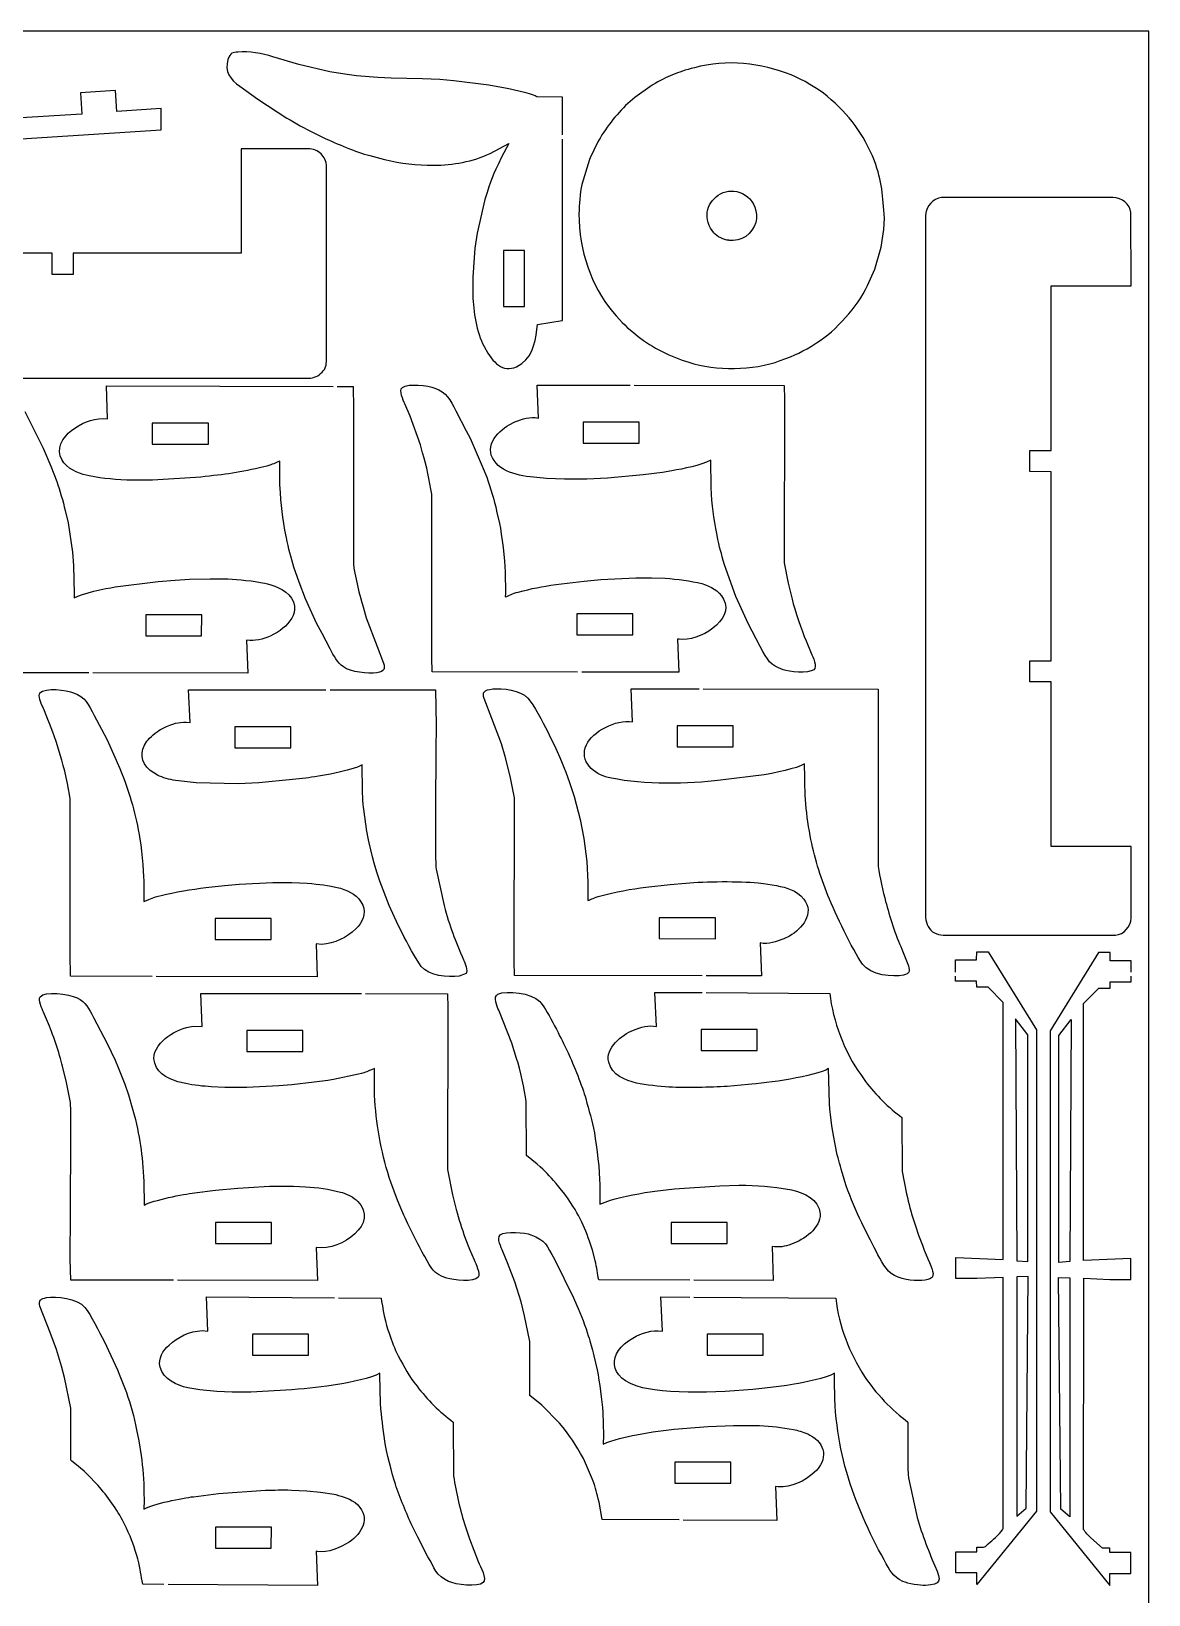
# Model space of a CAD drawing. Extents: x 16 to 596, y 60 to 440.
# Drawn here: x 460.7 to 596.2, y 250.6 to 440.3 of the extents above; entities that cross this region are included whole.
import ezdxf

# ---------------------------------------------------------------- set-up
doc = ezdxf.new("R2010")
doc.units = 0
doc.layers.get('0').update_dxf_attribs({"linetype": 'CONTINUOUS'})

msp = doc.modelspace()

# ---------------------------------------------------------------- linework, layer by layer
at = {"color": 1}
for p, q in [((596.208698, 440.268814), (16.208698, 440.268814)), ((596.208698, 60.268814), (596.208698, 440.268814))]:
    msp.add_line(p, q, dxfattribs=at)
at = {"color": 3}
for p, q in [((493.158598, 436.218814), (490.008698, 437.168814)), ((496.908698, 435.368814), (493.158598, 436.218814)), ((498.708598, 435.068814), (496.908698, 435.368814)), ((500.158698, 434.868814), (498.708598, 435.068814)), ((502.733698, 434.643814), (500.158698, 434.868814)), ((504.333698, 434.593814), (502.733698, 434.643814)), ((508.158698, 434.493814), (504.333698, 434.593814)), ((510.233698, 434.418814), (508.158698, 434.493814)), ((511.958698, 434.268814), (510.233698, 434.418814)), ((470.916398, 433.082614), (466.691398, 432.782614)), ((466.691398, 432.782614), (466.841398, 430.232614)), ((471.091398, 430.532614), (470.916398, 433.082614)), ((486.008598, 433.593814), (488.158698, 432.018814)), ((516.208698, 433.718814), (511.958698, 434.268814)), ((518.633698, 433.268814), (516.208698, 433.718814)), ((520.508598, 432.843814), (518.633698, 433.268814)), ((536.008598, 433.743814), (533.883698, 432.243814)), ((476.466398, 430.882614), (471.091398, 430.532614)), ((476.466398, 428.332614), (476.466398, 430.882614)), ((488.158698, 432.018814), (491.708698, 429.743814)), ((525.108698, 432.293814), (522.058698, 432.318814)), ((525.108698, 427.687014), (525.108698, 432.293814)), ((466.841398, 430.232614), (459.466398, 429.757614)), ((459.466398, 427.207614), (476.466398, 428.332614)), ((494.983698, 427.943814), (496.108698, 427.368814)), ((525.108698, 405.193814), (525.108698, 427.187014)), ((494.494798, 426.010314), (486.169798, 426.010314)), ((486.169798, 426.010314), (486.169798, 425.960414)), ((486.169798, 425.960414), (486.169798, 413.360414)), ((494.719798, 425.960414), (494.494798, 426.010314)), ((494.944698, 425.910414), (494.719798, 425.960414)), ((495.169798, 425.860414), (494.944698, 425.910414)), ((495.344698, 425.760414), (495.169798, 425.860414)), ((495.544798, 425.660414), (495.344698, 425.760414)), ((495.694798, 425.535414), (495.544798, 425.660414)), ((495.844798, 425.410314), (495.694798, 425.535414)), ((495.994798, 425.260414), (495.844798, 425.410314)), ((496.119698, 425.085414), (495.994798, 425.260414)), ((496.219798, 424.910414), (496.119698, 425.085414)), ((496.319798, 424.735414), (496.219798, 424.910414)), ((501.758698, 425.193814), (503.533698, 424.718814)), ((516.358698, 425.443814), (518.633698, 426.668714)), ((518.633698, 426.668714), (517.708698, 424.993814)), ((496.394798, 424.535414), (496.319798, 424.735414)), ((496.444798, 424.310414), (496.394798, 424.535414)), ((496.494798, 424.085414), (496.444798, 424.310414)), ((496.519698, 423.860414), (496.494798, 424.085414)), ((496.519698, 400.360414), (496.519698, 423.860414)), ((528.383698, 424.718814), (527.483698, 421.693814)), ((515.708698, 419.868814), (514.783698, 415.768814)), ((591.883698, 420.093814), (571.083698, 420.093814)), ((564.083698, 416.243814), (564.158598, 417.618814)), ((569.158698, 417.968814), (569.158698, 332.768814)), ((594.083698, 409.393814), (594.058698, 418.293814)), ((514.783698, 415.768814), (514.508698, 413.943814)), ((563.758598, 414.093814), (564.083698, 416.243814)), ((514.508698, 413.943814), (514.233698, 410.443814)), ((563.008598, 411.418814), (563.758598, 414.093814)), ((463.219798, 413.335414), (440.294798, 413.335414)), ((463.219798, 410.785414), (463.219798, 413.335414)), ((478.280598, 413.350714), (465.769798, 413.335414)), ((465.769798, 413.335414), (465.769798, 410.785414)), ((486.169798, 413.360414), (478.280598, 413.350714)), ((465.769798, 410.785414), (463.219798, 410.785414)), ((514.233698, 410.443814), (514.233698, 408.243814)), ((562.108698, 409.418814), (563.008598, 411.418814)), ((584.358698, 402.124914), (584.358698, 409.393814)), ((584.358698, 409.393814), (594.083698, 409.393814)), ((522.108598, 404.718814), (525.083698, 405.193814)), ((525.083698, 405.193814), (525.108698, 405.193814)), ((515.608698, 402.043814), (516.058698, 401.218814)), ((584.358698, 389.418814), (584.358698, 402.124914)), ((496.444798, 399.760414), (496.519698, 400.360414)), ((494.819798, 398.235314), (495.019798, 398.310414)), ((495.019798, 398.310414), (495.244798, 398.385414)), ((495.244798, 398.385414), (495.444798, 398.485414)), ((495.444798, 398.485414), (495.619798, 398.610414)), ((495.619798, 398.610414), (495.794798, 398.760414)), ((495.794798, 398.760414), (495.969798, 398.910414)), ((495.969798, 398.910414), (496.119698, 399.085414)), ((496.119698, 399.085414), (496.244798, 399.260414)), ((496.244798, 399.260414), (496.444798, 399.760414)), ((409.169798, 398.185414), (494.369798, 398.185414)), ((469.958698, 393.243814), (469.808698, 397.243814)), ((469.808698, 397.243814), (497.301798, 397.197814)), ((494.369798, 398.185414), (494.594798, 398.210414)), ((494.594798, 398.210414), (494.819798, 398.235314)), ((497.801798, 397.197014), (499.733698, 397.193814)), ((499.733698, 397.193814), (499.783698, 394.493814)), ((522.208698, 393.343814), (522.058698, 397.343814)), ((522.058698, 397.343814), (533.314198, 397.334414)), ((533.814198, 397.334014), (551.983698, 397.318814)), ((551.983698, 397.318814), (552.033698, 395.593814)), ((499.783698, 394.493814), (499.758698, 389.818814)), ((506.633598, 393.568814), (506.008698, 395.068814)), ((552.033698, 395.593814), (552.008698, 375.793814)), ((459.908698, 394.143814), (462.158698, 389.693814)), ((507.883698, 390.093814), (506.633598, 393.568814)), ((512.183598, 394.243814), (513.458698, 391.818814)), ((518.658698, 392.518814), (519.333598, 392.893814)), ((513.458698, 391.818814), (513.933698, 390.918814)), ((513.933698, 390.918814), (515.508698, 387.243814)), ((462.158698, 389.693814), (463.083698, 387.518814)), ((499.758698, 389.818814), (499.758698, 375.668714)), ((508.158698, 389.118814), (507.883698, 390.093814)), ((581.808598, 386.868814), (581.808598, 389.418814)), ((581.808598, 389.418814), (584.358698, 389.418814)), ((463.083698, 387.518814), (463.783698, 385.668814)), ((490.858698, 385.243814), (490.833698, 388.118814)), ((515.508698, 387.243814), (515.933698, 386.168814)), ((538.383598, 386.968814), (537.233698, 386.768814)), ((543.133598, 384.943814), (543.108698, 388.243814)), ((584.358698, 386.843814), (581.808598, 386.868814)), ((475.408698, 385.818814), (472.283698, 385.818814)), ((481.283698, 386.193714), (475.408698, 385.818814)), ((525.358698, 385.943814), (523.183698, 386.018814)), ((528.058598, 385.943814), (525.358698, 385.943814)), ((530.558698, 386.068814), (528.058598, 385.943814)), ((534.883698, 386.468814), (530.558698, 386.068814)), ((537.233698, 386.768814), (534.883698, 386.468814)), ((584.358698, 363.918814), (584.358698, 386.843814)), ((509.258698, 364.293814), (509.283698, 384.118814)), ((464.808698, 382.143814), (465.158698, 380.643814)), ((517.133698, 382.068814), (517.483698, 380.568814)), ((465.158698, 380.643814), (465.683698, 377.093814)), ((465.683698, 377.093814), (465.833698, 375.468714)), ((546.133698, 371.718814), (544.758698, 375.568814)), ((552.008698, 375.793814), (552.483698, 373.343814)), ((465.833698, 375.468714), (465.908698, 372.043814)), ((476.108698, 373.518814), (478.133698, 373.693714)), ((478.133698, 373.693714), (479.908698, 373.793814)), ((479.908698, 373.793814), (482.383698, 373.868814)), ((486.733698, 373.668814), (487.358698, 373.593814)), ((493.183698, 373.443814), (492.558698, 375.268714)), ((527.758698, 373.568814), (529.758698, 373.768814)), ((529.758698, 373.768814), (534.033598, 373.968814)), ((534.033598, 373.968814), (535.908698, 373.968814)), ((535.908698, 373.968814), (537.583598, 373.918814)), ((465.908698, 372.043814), (465.908698, 371.543814)), ((470.858698, 372.868814), (476.108698, 373.518814)), ((489.358698, 373.243814), (489.733698, 373.143814)), ((493.958698, 371.443814), (493.183698, 373.443814)), ((524.308698, 373.168814), (527.758698, 373.568814)), ((546.608698, 370.643814), (546.133698, 371.718814)), ((552.483698, 373.343814), (552.958698, 371.368814)), ((495.283698, 368.493814), (493.958698, 371.443814)), ((500.933698, 370.468814), (501.333698, 369.118714)), ((547.633698, 368.443814), (546.608698, 370.643814)), ((495.958698, 367.218814), (495.283698, 368.493814)), ((501.333698, 369.118714), (502.633598, 365.643814)), ((549.108598, 365.643814), (547.633698, 368.443814)), ((486.808598, 366.418814), (486.958698, 362.418814)), ((496.958698, 365.343714), (495.958698, 367.218814)), ((539.258698, 366.518814), (539.083698, 366.543714)), ((539.083698, 366.543714), (539.233698, 362.518814)), ((554.658598, 366.343714), (555.283698, 364.818814)), ((502.633598, 365.643814), (503.433598, 363.618814)), ((509.308698, 362.568714), (509.258698, 364.293814)), ((467.682498, 362.451014), (457.033698, 362.468814)), ((486.958698, 362.418814), (468.182498, 362.450214)), ((526.953298, 362.539314), (509.308698, 362.568714)), ((539.233698, 362.518814), (527.453298, 362.538514)), ((581.808598, 363.893814), (584.358698, 363.918814)), ((581.808598, 361.368814), (581.808598, 363.893814)), ((479.958698, 356.418714), (479.783698, 360.393714)), ((479.783698, 360.393714), (496.433998, 360.379814)), ((496.933998, 360.379414), (509.733698, 360.368814)), ((509.733698, 360.368814), (509.783598, 356.093814)), ((533.608598, 356.518814), (533.433698, 360.518814)), ((533.433698, 360.518814), (541.692598, 360.505014)), ((542.192598, 360.504214), (563.383598, 360.468814)), ((563.383598, 360.468814), (563.408598, 353.093814)), ((584.358698, 361.368814), (581.808598, 361.368814)), ((584.374898, 348.407314), (584.358698, 361.368814)), ((516.558598, 356.918814), (515.608698, 359.318814)), ((468.333698, 357.293814), (469.233698, 355.618714)), ((517.708698, 353.818814), (516.558598, 356.918814)), ((469.233698, 355.618714), (469.908698, 354.318814)), ((476.383698, 355.568814), (477.083698, 355.943814)), ((509.783598, 356.093814), (509.758698, 352.968814)), ((464.258698, 352.368814), (463.733698, 354.118814)), ((469.908698, 354.318814), (471.458698, 350.843814)), ((518.158598, 352.293814), (517.708698, 353.818814)), ((563.408598, 353.093814), (563.408598, 338.943814)), ((500.833698, 350.793814), (500.833698, 351.293814)), ((518.758698, 349.918714), (518.158598, 352.293814)), ((476.008698, 350.043814), (475.133698, 350.593814)), ((480.683698, 349.093714), (478.183698, 349.393814)), ((485.783698, 348.993814), (480.683698, 349.093714)), ((488.308698, 349.118714), (485.783698, 348.993814)), ((492.383698, 349.493714), (488.308698, 349.118714)), ((494.008698, 349.693714), (492.383698, 349.493714)), ((500.858698, 348.618814), (500.833698, 350.793814)), ((519.283698, 347.268814), (518.758698, 349.918714)), ((525.508698, 350.418814), (525.983698, 349.143814)), ((525.983698, 349.143814), (526.533698, 347.468814)), ((531.058698, 349.693714), (530.658698, 349.768814)), ((549.558698, 350.068714), (544.283698, 349.418814)), ((465.433698, 333.018714), (465.433698, 347.168814)), ((519.258698, 327.443714), (519.283698, 347.268814)), ((526.533698, 347.468814), (527.283598, 344.668814)), ((584.383698, 341.368714), (584.374898, 348.407314)), ((527.283598, 344.668814), (527.708698, 342.343714)), ((502.083698, 340.118814), (501.658698, 341.818814)), ((527.708698, 342.343714), (528.058598, 339.568714)), ((594.083698, 341.368714), (584.383698, 341.368714)), ((594.083698, 332.743814), (594.083698, 341.368714)), ((502.283598, 339.368714), (502.083698, 340.118814)), ((528.058598, 339.568714), (528.183698, 337.043814)), ((502.608698, 338.268814), (502.283598, 339.368714)), ((502.983698, 337.168714), (502.608698, 338.268814)), ((509.783598, 338.618714), (510.758698, 334.218714)), ((474.333698, 337.168714), (474.358698, 334.993714)), ((481.883698, 336.393714), (484.133698, 336.643814)), ((484.133698, 336.643814), (485.908698, 336.818714)), ((485.908698, 336.818714), (489.983598, 337.018714)), ((489.983598, 337.018714), (492.283698, 337.018714)), ((492.283698, 337.018714), (494.158698, 336.943814)), ((504.108698, 334.243714), (502.983698, 337.168714)), ((528.183698, 337.043814), (528.183698, 334.818714)), ((535.233698, 336.443814), (538.183698, 336.768714)), ((538.183698, 336.768714), (540.083698, 336.943814)), ((548.833698, 336.968714), (549.508598, 336.893814)), ((549.508598, 336.893814), (551.058598, 336.668814)), ((474.358698, 334.993714), (474.358698, 334.718814)), ((505.208698, 331.843714), (504.108698, 334.243714)), ((465.408698, 328.318814), (465.433698, 333.018714)), ((505.758698, 330.743814), (505.208698, 331.843714)), ((552.633698, 330.518814), (551.958698, 330.168814)), ((570.233698, 330.893814), (570.733698, 330.693814)), ((570.733698, 330.693814), (571.283698, 330.618714)), ((571.283698, 330.618714), (592.183698, 330.618714)), ((465.458698, 325.643814), (465.408698, 328.318814)), ((495.933598, 329.518814), (495.233698, 329.593814)), ((495.233698, 329.593814), (495.383698, 325.568814)), ((549.083598, 329.693814), (549.233698, 325.693714)), ((566.283698, 328.918814), (567.083698, 326.893714)), ((575.333598, 327.618814), (575.358598, 328.618814)), ((575.358598, 328.618814), (576.758698, 328.618814)), ((576.758698, 328.618814), (582.608698, 319.143714)), ((590.108698, 328.518814), (584.258698, 319.043814)), ((591.533698, 328.518814), (590.108698, 328.518814)), ((591.533698, 327.518814), (591.533698, 328.518814)), ((519.308598, 325.743814), (519.258698, 327.443714)), ((572.783698, 326.137914), (572.783698, 327.618814)), ((572.783698, 327.618814), (575.333598, 327.618814)), ((594.083698, 327.518814), (591.533698, 327.518814)), ((594.083698, 326.137914), (594.083698, 327.518814)), ((475.362198, 325.619014), (465.458698, 325.643814)), ((495.383698, 325.568814), (475.862198, 325.617714)), ((513.433698, 325.968814), (512.608598, 325.643814)), ((542.048198, 325.705714), (519.308598, 325.743814)), ((549.233698, 325.693714), (542.548198, 325.704914)), ((572.783698, 325.068714), (572.783698, 325.637914)), ((575.333598, 325.068714), (572.783698, 325.068714)), ((575.358598, 324.318714), (575.333598, 325.068714)), ((576.733698, 324.318714), (575.358598, 324.318714)), ((578.558598, 322.443814), (576.733698, 324.318714)), ((591.533698, 324.218814), (591.533698, 324.968814)), ((591.533698, 324.968814), (594.083698, 324.968814)), ((594.083698, 324.968814), (594.083698, 325.637914)), ((481.408698, 319.568714), (481.258698, 323.568814)), ((481.258698, 323.568814), (500.739798, 323.536114)), ((501.239798, 323.535314), (511.183698, 323.518714)), ((511.183698, 323.518714), (511.233698, 321.818814)), ((536.508698, 319.543714), (536.333698, 323.693714)), ((536.333698, 323.693714), (542.048198, 323.660014)), ((542.548198, 323.657114), (557.533698, 323.568814)), ((578.558598, 291.293814), (578.558598, 322.443814)), ((588.308698, 322.343714), (590.158698, 324.218814)), ((590.158698, 324.218814), (591.533698, 324.218814)), ((462.658698, 320.143714), (462.183698, 321.293714)), ((468.258698, 320.643814), (469.908698, 317.493814)), ((511.233698, 321.818814), (511.183698, 302.193814)), ((518.983698, 317.518714), (517.383698, 321.543714)), ((588.308698, 291.168714), (588.308698, 322.343714)), ((480.333698, 319.593814), (481.408698, 319.568714)), ((582.608698, 319.143714), (582.608698, 260.768714)), ((584.258698, 319.043814), (584.258698, 260.668814)), ((469.908698, 317.493814), (470.858698, 315.468814)), ((519.558698, 315.668814), (518.983698, 317.518714)), ((525.358698, 317.243814), (525.808698, 316.343714)), ((470.858698, 315.468814), (471.258698, 314.568714)), ((464.983698, 312.768714), (464.508698, 314.743714)), ((471.258698, 314.568714), (472.033698, 312.543814)), ((496.658698, 313.018714), (495.008698, 312.793714)), ((497.358698, 313.143814), (496.658698, 313.018714)), ((500.383698, 313.768714), (497.358698, 313.143814)), ((502.308698, 312.418714), (502.308698, 314.443814)), ((557.483698, 310.193714), (557.383698, 314.443814)), ((561.283698, 313.718814), (561.883698, 312.868814)), ((465.458698, 310.318814), (464.983698, 312.768714)), ((472.033698, 312.543814), (472.483598, 311.268814)), ((472.483598, 311.268814), (473.033698, 309.418714)), ((479.458698, 312.618714), (478.483698, 312.843814)), ((484.158698, 312.143814), (482.508698, 312.218714)), ((486.858698, 312.143814), (484.158698, 312.143814)), ((490.733598, 312.343814), (486.858698, 312.143814)), ((492.283698, 312.493814), (490.733598, 312.343814)), ((495.008698, 312.793714), (492.283698, 312.493814)), ((547.633698, 312.518814), (545.108598, 312.293814)), ((520.758698, 303.918814), (520.733698, 310.443714)), ((503.008698, 305.543814), (502.683598, 307.493814)), ((566.283698, 308.518814), (566.308698, 301.968814)), ((522.033698, 302.868714), (520.758698, 303.918814)), ((511.183698, 302.193814), (511.783598, 299.143814)), ((566.308698, 301.968814), (566.833698, 299.243814)), ((474.358698, 300.743814), (474.383698, 297.868814)), ((480.483698, 299.368814), (483.058698, 299.693714)), ((483.058698, 299.693714), (485.758698, 299.943814)), ((485.758698, 299.943814), (487.033698, 300.043814)), ((487.033698, 300.043814), (489.608698, 300.168814)), ((489.608698, 300.168814), (492.508698, 300.168814)), ((492.508698, 300.168814), (493.958698, 300.118714)), ((505.108698, 298.493714), (504.308698, 300.668714)), ((525.008698, 299.718714), (524.358698, 300.518714)), ((529.633598, 300.368814), (529.658598, 299.068714)), ((536.333698, 299.568814), (538.708698, 299.843814)), ((538.708698, 299.843814), (544.208698, 300.243814)), ((544.208698, 300.243814), (546.508698, 300.293714)), ((552.708698, 299.768814), (552.908698, 299.743814)), ((505.658698, 297.218814), (505.108698, 298.493714)), ((511.783598, 299.143814), (512.208598, 297.368814)), ((529.658598, 299.068714), (529.633598, 297.993814)), ((529.633598, 297.993814), (530.958698, 298.493714)), ((495.258698, 292.743714), (495.408698, 288.743714)), ((513.333698, 293.893814), (513.858698, 292.543714)), ((513.858698, 292.543714), (514.408698, 291.243814)), ((518.450398, 290.900214), (517.900298, 292.250214)), ((528.783698, 292.318714), (528.408698, 293.518714)), ((529.083698, 291.143714), (528.783698, 292.318714)), ((550.533698, 292.868814), (550.683598, 288.743714)), ((465.483698, 288.793714), (465.433698, 291.318814)), ((519.325398, 288.600314), (518.450398, 290.900214)), ((524.150398, 291.325314), (526.475398, 286.650314)), ((572.808698, 288.968714), (572.808698, 291.518814)), ((572.808698, 291.518814), (578.558598, 291.293814)), ((594.058698, 291.418814), (588.308698, 291.168714)), ((594.058698, 288.868814), (594.058698, 291.418814)), ((477.934698, 288.772914), (465.483698, 288.793714)), ((495.408698, 288.743714), (478.434698, 288.772114)), ((520.100398, 286.175314), (519.325398, 288.600314)), ((540.560798, 288.791614), (529.508698, 288.843814)), ((550.683598, 288.743714), (541.060798, 288.789214)), ((575.358598, 288.968714), (572.808698, 288.968714)), ((578.558598, 289.118814), (575.358598, 288.968714)), ((578.558598, 258.668814), (578.558598, 289.118814)), ((588.308698, 258.543814), (588.333698, 289.018814)), ((588.333698, 289.018814), (591.508698, 288.868814)), ((591.508698, 288.868814), (594.058698, 288.868814)), ((482.108698, 282.593714), (481.933698, 286.743814)), ((481.933698, 286.743814), (497.468698, 286.652114)), ((497.968698, 286.649214), (503.133698, 286.618714)), ((526.475398, 286.650314), (526.875398, 285.725214)), ((537.233698, 282.593714), (537.058698, 286.743814)), ((537.058698, 286.743814), (540.560798, 286.723114)), ((541.060798, 286.720214), (558.258698, 286.618714)), ((463.008698, 282.443714), (461.733698, 285.618714)), ((520.525398, 284.450314), (520.100398, 286.175314)), ((481.408698, 282.668814), (482.108698, 282.593714)), ((521.150398, 281.350214), (520.525398, 284.450314)), ((463.758698, 280.368814), (463.008698, 282.443714)), ((469.533698, 281.393814), (471.158698, 277.918814)), ((521.175398, 274.800214), (521.150398, 281.350214)), ((464.383698, 278.343814), (463.758698, 280.368814)), ((528.925398, 279.625314), (529.325398, 277.900314)), ((464.733698, 276.993814), (464.383698, 278.343814)), ((465.483698, 273.268714), (464.733698, 276.993814)), ((471.158698, 277.918814), (471.458698, 277.168814)), ((471.458698, 277.168814), (472.233698, 275.168814)), ((502.983698, 277.268714), (502.983698, 277.493714)), ((503.058598, 273.818814), (502.983698, 277.268714)), ((481.158698, 275.493714), (479.708698, 275.718814)), ((483.208598, 275.268714), (481.158698, 275.493714)), ((485.083698, 275.193814), (483.208598, 275.268714)), ((487.333698, 275.193814), (485.083698, 275.193814)), ((492.283698, 275.468714), (487.333698, 275.193814)), ((536.283698, 275.493714), (534.833598, 275.718814)), ((465.483698, 266.943714), (465.483698, 273.268714)), ((522.625298, 273.625214), (521.175398, 274.800214)), ((524.775398, 271.425214), (522.625298, 273.625214)), ((511.883698, 271.568814), (511.908698, 265.018814)), ((530.000398, 272.725314), (530.075398, 269.975314)), ((473.483698, 270.643814), (473.758698, 269.293714)), ((473.758698, 269.293714), (474.033698, 267.518714)), ((530.075398, 269.975314), (530.050398, 268.875214)), ((534.075398, 270.025214), (536.075398, 270.375314)), ((536.075398, 270.375314), (538.650398, 270.700314)), ((538.650398, 270.700314), (541.225398, 270.925314)), ((541.225398, 270.925314), (542.775398, 271.050214)), ((542.775398, 271.050214), (545.875398, 271.175314)), ((545.875398, 271.175314), (547.975398, 271.175314)), ((547.975398, 271.175314), (549.000398, 271.150314)), ((553.125398, 270.675214), (553.325398, 270.650214)), ((465.633698, 266.818814), (465.483698, 266.943714)), ((528.750398, 264.625314), (527.650398, 267.150314)), ((551.275398, 263.725214), (550.950398, 263.775314)), ((550.950398, 263.775314), (551.100398, 259.625314)), ((567.058698, 264.793714), (568.033698, 260.368714)), ((474.358698, 262.968714), (474.383698, 262.118814)), ((474.383698, 262.118814), (474.358698, 261.018714)), ((480.358698, 262.518814), (483.408698, 262.893814)), ((483.408698, 262.893814), (489.108698, 263.293814)), ((492.258698, 263.318814), (494.133698, 263.243814)), ((494.133698, 263.243814), (495.783698, 263.068814)), ((495.783698, 263.068814), (497.433698, 262.818714)), ((497.433698, 262.818714), (497.633698, 262.793714)), ((529.925398, 259.750214), (529.550398, 261.850314)), ((582.608698, 260.768714), (575.358598, 251.868714)), ((584.258698, 260.668814), (591.508698, 251.768814)), ((507.583698, 257.593714), (506.933698, 258.893814)), ((513.358598, 258.868814), (513.858698, 257.393714)), ((539.268498, 259.695114), (529.925398, 259.750214)), ((551.100398, 259.625314), (539.768498, 259.692214)), ((508.808698, 255.243714), (507.583698, 257.593714)), ((513.858698, 257.393714), (514.908698, 254.668714)), ((575.358598, 255.843714), (575.358598, 256.393814)), ((590.608698, 256.293814), (589.208698, 257.518814)), ((591.508698, 256.293814), (590.608698, 256.293814)), ((591.508698, 255.743814), (591.508698, 256.293814)), ((495.408698, 255.868714), (495.233698, 255.918814)), ((495.233698, 255.918814), (495.408698, 251.768814)), ((572.808698, 253.293714), (572.808698, 255.843714)), ((572.808698, 255.843714), (575.358598, 255.843714)), ((594.058698, 255.743814), (591.508698, 255.743814)), ((594.058698, 253.193814), (594.058698, 255.743814)), ((575.358598, 253.293714), (572.808698, 253.293714)), ((575.358598, 251.868714), (575.358598, 253.293714)), ((591.508698, 251.768814), (591.508698, 253.193814)), ((591.508698, 253.193814), (594.058698, 253.193814)), ((476.793998, 251.878614), (474.233698, 251.893714)), ((495.408698, 251.768814), (477.293998, 251.875714))]:
    msp.add_line(p, q, dxfattribs=at)
at = {"color": 7}
for p, q in [((543.458698, 415.818814), (543.058698, 416.393814)), ((520.533598, 413.668814), (517.983698, 413.668814)), ((517.983698, 413.668814), (517.983698, 406.868814)), ((520.533598, 406.868814), (520.533598, 413.668814)), ((545.308698, 414.893814), (545.283698, 414.918814)), ((545.533598, 414.893814), (545.308698, 414.893814)), ((545.833698, 414.893814), (545.533598, 414.893814)), ((517.983698, 406.868814), (520.533598, 406.868814)), ((482.183698, 392.743714), (475.383698, 392.743714)), ((475.383698, 392.743714), (475.383698, 390.193814)), ((482.183698, 390.193814), (482.183698, 392.743714)), ((534.433598, 392.843814), (527.633598, 392.843814)), ((527.633598, 392.843814), (527.633598, 390.293814)), ((534.433598, 390.293814), (534.433598, 392.843814)), ((475.383698, 390.193814), (482.183698, 390.193814)), ((527.633598, 390.293814), (534.433598, 390.293814)), ((481.383698, 369.468814), (474.583698, 369.468814)), ((474.583698, 369.468814), (474.583698, 366.918814)), ((481.358698, 366.918814), (481.383698, 369.468814)), ((533.658698, 369.593814), (526.858598, 369.593814)), ((526.858598, 369.593814), (526.858598, 367.043814)), ((533.658698, 367.043814), (533.658698, 369.593814)), ((474.583698, 366.918814), (481.358698, 366.918814)), ((526.858598, 367.043814), (533.658698, 367.043814)), ((492.183698, 355.893814), (485.383698, 355.893814)), ((485.383698, 355.893814), (485.383698, 353.343814)), ((492.183698, 353.343814), (492.183698, 355.893814)), ((545.833698, 356.018714), (539.033698, 356.018714)), ((539.033698, 356.018714), (539.033698, 353.468814)), ((545.833698, 353.468814), (545.833698, 356.018714)), ((485.383698, 353.343814), (492.183698, 353.343814)), ((539.033698, 353.468814), (545.833698, 353.468814)), ((489.808698, 332.643714), (483.008698, 332.643714)), ((483.008698, 332.643714), (483.008698, 330.093814)), ((489.808698, 330.093814), (489.808698, 332.643714)), ((536.858698, 332.743814), (536.858698, 330.218714)), ((543.658698, 332.743814), (536.858698, 332.743814)), ((543.658698, 330.193814), (543.658698, 332.743814)), ((483.008698, 330.093814), (489.808698, 330.093814)), ((536.858698, 330.218714), (543.658698, 330.193814)), ((580.058598, 320.493714), (580.233598, 291.143714)), ((581.558698, 318.543714), (580.058598, 320.493714)), ((493.633698, 319.068814), (486.833698, 319.068814)), ((486.833698, 319.068814), (486.833698, 316.518814)), ((493.633698, 316.518814), (493.633698, 319.068814)), ((548.733698, 319.193814), (541.933598, 319.193814)), ((541.933598, 319.193814), (541.933598, 316.643814)), ((548.733698, 316.643814), (548.733698, 319.193814)), ((585.308698, 318.443814), (586.808698, 320.393814)), ((586.808698, 320.393814), (586.633698, 291.043814)), ((581.558698, 291.043814), (581.558698, 318.543714)), ((585.308698, 290.943714), (585.308698, 318.443814)), ((486.833698, 316.518814), (493.633698, 316.518814)), ((541.933598, 316.643814), (548.733698, 316.643814)), ((489.833698, 295.793814), (483.033698, 295.793814)), ((483.033698, 295.793814), (483.033698, 293.243814)), ((489.833698, 293.243814), (489.833698, 295.793814)), ((538.308698, 295.793814), (538.308698, 293.243814)), ((545.108598, 295.793814), (538.308698, 295.793814)), ((545.108598, 293.243814), (545.108598, 295.793814)), ((483.033698, 293.243814), (489.833698, 293.243814)), ((538.308698, 293.243814), (545.108598, 293.243814)), ((580.233598, 291.143714), (581.558698, 291.043814)), ((586.633698, 291.043814), (585.308698, 290.943714)), ((581.608698, 289.218814), (580.233598, 289.168714)), ((580.233598, 289.168714), (580.233598, 260.168714)), ((581.333698, 261.118814), (581.608698, 289.218814)), ((585.258698, 289.118814), (586.633698, 289.068814)), ((585.533698, 261.018714), (585.258698, 289.118814)), ((586.633698, 289.068814), (586.633698, 260.068814)), ((494.333598, 282.218714), (487.533698, 282.218714)), ((487.533698, 282.218714), (487.533698, 279.668714)), ((494.333598, 279.668714), (494.333598, 282.218714)), ((549.458698, 282.218714), (542.658698, 282.218714)), ((542.658698, 282.218714), (542.658698, 279.668714)), ((549.458698, 279.668714), (549.458698, 282.218714)), ((487.533698, 279.668714), (494.333598, 279.668714)), ((542.658698, 279.668714), (549.458698, 279.668714)), ((538.725398, 266.700214), (538.725398, 264.150314)), ((545.525398, 266.700214), (538.725398, 266.700214)), ((545.525398, 264.150314), (545.525398, 266.700214)), ((538.725398, 264.150314), (545.525398, 264.150314)), ((580.233598, 260.168714), (581.333698, 261.118814)), ((586.633698, 260.068814), (585.533698, 261.018714)), ((483.033698, 258.843714), (483.033698, 256.293814)), ((489.833698, 258.843714), (483.033698, 258.843714)), ((489.808698, 256.293814), (489.833698, 258.843714)), ((483.033698, 256.293814), (489.808698, 256.293814))]:
    msp.add_line(p, q, dxfattribs=at)
at = {"color": 3}
for points in [[(484.558698, 436.843814), (484.088098, 435.432114), (484.871398, 434.351914), (486.008598, 433.593814)], [(485.758698, 437.743814), (485.155698, 437.668414), (484.855498, 437.734214), (484.558698, 436.843814)], [(490.008698, 437.168814), (488.733398, 437.565914), (487.092398, 437.910514), (485.758698, 437.743814)], [(552.858698, 434.968814), (549.163798, 436.452114), (545.068998, 436.905214), (541.108698, 435.843814)], [(541.108698, 435.843814), (538.978198, 435.272814), (537.929598, 434.841514), (536.008598, 433.743814)], [(557.208698, 432.393814), (556.132298, 433.303214), (554.183398, 434.437014), (552.858698, 434.968814)], [(522.058698, 432.318814), (522.039798, 432.323314), (521.373998, 432.659014), (520.508598, 432.843814)], [(562.958598, 424.543814), (561.630098, 427.852614), (559.925398, 430.098514), (557.208698, 432.393814)], [(533.883698, 432.243814), (532.368598, 431.024914), (530.994398, 429.388414), (529.908698, 427.693814)], [(491.708698, 429.743814), (492.785498, 429.128714), (493.843098, 428.479314), (494.983698, 427.943814)], [(496.108698, 427.368814), (497.752498, 426.652414), (500.041098, 425.623214), (501.758698, 425.193814)], [(529.908698, 427.693814), (529.259798, 426.681014), (528.884698, 425.786414), (528.383698, 424.718814)], [(509.508698, 424.018814), (511.783598, 424.018814), (514.286898, 424.482614), (516.358698, 425.443814)], [(517.708698, 424.993814), (516.616598, 422.639214), (516.489898, 422.379414), (515.708698, 419.868814)], [(503.533698, 424.718814), (505.607498, 424.200414), (507.381998, 424.018814), (509.508698, 424.018814)], [(564.158598, 417.618814), (563.993398, 420.223714), (563.837498, 422.100014), (562.958598, 424.543814)], [(527.483698, 421.693814), (527.226598, 420.628914), (527.157098, 419.209714), (527.108698, 418.143714)], [(571.083698, 420.093814), (570.075898, 419.983214), (569.222798, 419.127014), (569.158698, 417.968814)], [(594.058698, 418.293814), (593.948698, 419.282814), (592.946598, 420.093814), (591.883698, 420.093814)], [(527.108698, 418.143714), (527.133698, 413.622914), (528.596098, 409.398814), (531.183698, 406.293814)], [(514.233698, 408.243814), (514.342398, 406.280214), (514.663798, 403.788514), (515.608698, 402.043814)], [(555.933698, 402.468714), (558.309998, 403.990814), (560.874998, 406.814014), (562.108698, 409.418814)], [(531.183698, 406.293814), (532.560598, 404.641514), (532.714898, 404.572014), (534.308698, 403.243814)], [(520.183698, 399.968814), (521.654098, 401.019114), (521.901098, 403.058814), (522.108598, 404.718814)], [(534.308698, 403.243814), (535.920598, 401.900614), (538.370698, 400.763314), (540.433698, 400.118814)], [(551.533698, 400.318814), (553.415798, 401.024614), (554.203398, 401.360414), (555.933698, 402.468714)], [(516.058698, 401.218814), (517.135898, 399.601714), (518.360798, 398.666714), (520.183698, 399.968814)], [(540.433698, 400.118814), (543.716798, 399.093214), (548.233598, 399.081214), (551.533698, 400.318814)], [(506.008698, 395.068814), (505.822898, 395.482114), (505.229098, 396.723014), (505.708698, 397.068814)], [(505.708698, 397.068814), (506.450098, 397.603314), (508.778798, 397.301014), (509.658698, 396.993814)], [(509.658698, 396.993814), (511.060598, 396.504314), (511.477898, 395.562314), (512.183598, 394.243814)], [(465.983698, 392.143714), (467.167098, 392.935114), (468.521098, 393.449214), (469.958698, 393.243814)], [(519.333598, 392.893814), (520.331998, 393.226414), (521.102098, 393.589714), (522.208698, 393.343814)], [(464.208698, 388.768714), (463.766698, 390.109514), (464.920798, 391.433014), (465.983698, 392.143714)], [(516.683698, 390.593814), (517.064698, 391.359014), (517.912198, 392.125014), (518.658698, 392.518814)], [(467.008698, 386.518814), (465.824698, 386.912914), (464.644798, 387.445914), (464.208698, 388.768714)], [(509.283698, 384.118814), (508.985498, 385.778014), (508.661098, 387.504314), (508.158698, 389.118814)], [(517.058698, 387.893814), (516.342998, 388.728814), (516.177498, 389.577214), (516.683698, 390.593814)], [(488.908698, 387.443814), (486.083898, 386.737614), (484.151398, 386.512314), (481.283698, 386.193714)], [(490.833698, 388.118814), (489.919498, 387.753114), (489.971198, 387.709414), (488.908698, 387.443814)], [(523.183698, 386.018814), (521.259998, 386.211614), (518.412998, 386.313814), (517.058698, 387.893814)], [(543.108698, 388.243814), (541.746998, 387.562014), (539.881698, 387.209314), (538.383598, 386.968814)], [(463.783698, 385.668814), (464.165798, 384.510114), (464.563898, 383.343314), (464.808698, 382.143814)], [(472.283698, 385.818814), (470.311698, 385.941514), (468.957998, 386.031514), (467.008698, 386.518814)], [(491.633698, 378.843714), (491.140698, 381.483014), (491.024798, 382.575314), (490.858698, 385.243814)], [(515.933698, 386.168814), (516.386998, 384.823214), (516.848798, 383.464714), (517.133698, 382.068814)], [(543.858698, 379.143814), (543.430798, 381.434614), (543.278998, 382.608314), (543.133598, 384.943814)], [(517.483698, 380.568814), (517.754698, 379.240914), (518.158598, 376.052514), (518.158598, 374.743814)], [(492.558698, 375.268714), (492.227898, 376.503614), (491.880298, 377.523514), (491.633698, 378.843714)], [(544.758698, 375.568814), (544.383998, 376.966714), (544.144498, 377.613614), (543.858698, 379.143814)], [(499.758698, 375.668714), (499.902998, 374.514514), (500.561898, 371.572614), (500.933698, 370.468814)], [(482.383698, 373.868814), (484.024398, 373.868814), (485.084698, 373.863114), (486.733698, 373.668814)], [(487.358698, 373.593814), (488.072998, 373.460414), (488.446598, 373.471614), (489.358698, 373.243814)], [(518.158598, 374.743814), (518.158598, 373.824414), (518.269898, 372.617114), (518.183698, 371.668814)], [(537.583598, 373.918814), (539.033598, 373.828214), (540.625298, 373.620914), (542.033698, 373.268814)], [(465.908698, 371.543814), (466.866098, 372.118314), (469.696598, 372.676014), (470.858698, 372.868814)], [(489.733698, 373.143814), (491.022798, 372.713314), (492.417898, 372.045114), (492.608698, 370.518714)], [(518.183698, 371.668814), (518.634298, 371.819014), (519.069198, 372.066114), (519.733598, 372.243814)], [(519.733598, 372.243814), (521.374198, 372.682714), (522.637998, 372.909414), (524.308698, 373.168814)], [(542.033698, 373.268814), (543.162698, 372.845414), (544.024998, 372.577814), (544.658698, 371.393814)], [(492.608698, 370.518714), (492.861198, 368.498914), (490.063298, 366.772714), (488.308698, 366.468814)], [(544.658698, 371.393814), (546.029298, 368.832814), (541.619898, 366.154114), (539.258698, 366.518814)], [(552.958698, 371.368814), (553.311198, 370.052514), (554.101098, 367.531514), (554.658598, 366.343714)], [(488.308698, 366.468814), (487.717398, 366.366414), (487.439298, 366.313814), (486.808598, 366.418814)], [(498.558698, 363.168714), (497.817298, 363.683514), (497.400298, 364.518514), (496.958698, 365.343714)], [(551.883598, 362.818814), (550.249998, 363.417714), (550.040698, 363.902214), (549.108598, 365.643814)], [(555.283698, 364.818814), (555.476598, 364.409914), (556.063498, 363.164514), (555.583698, 362.818814)], [(502.608698, 362.468814), (501.553698, 362.293514), (499.452798, 362.547914), (498.558698, 363.168714)], [(503.433598, 363.618814), (503.595898, 362.931114), (503.572998, 362.629014), (502.608698, 362.468814)], [(555.583698, 362.818814), (554.930598, 362.348214), (552.566598, 362.568414), (551.883598, 362.818814)], [(461.758698, 360.018814), (462.384298, 360.734614), (465.012498, 360.336414), (465.833698, 360.043814)], [(515.608698, 359.318814), (515.379298, 360.119914), (515.598398, 360.376014), (516.658698, 360.493814)], [(516.658698, 360.493814), (517.824398, 360.623314), (520.031498, 360.354114), (520.908598, 359.393714)], [(462.058698, 358.393814), (461.929498, 358.710314), (461.495098, 359.717214), (461.758698, 360.018814)], [(465.833698, 360.043814), (467.251598, 359.538714), (467.615798, 358.635114), (468.333698, 357.293814)], [(520.908598, 359.393714), (521.660698, 358.570214), (522.706498, 356.447114), (523.283598, 355.368814)], [(463.733698, 354.118814), (463.186798, 355.742214), (462.687698, 356.853514), (462.058698, 358.393814)], [(477.083698, 355.943814), (478.297498, 356.398614), (478.689898, 356.546114), (479.958698, 356.418714)], [(528.033598, 353.718814), (528.797098, 355.345014), (531.542598, 356.814114), (533.608598, 356.518814)], [(474.733698, 354.143814), (475.072698, 354.635114), (475.855698, 355.295414), (476.383698, 355.568814)], [(523.283598, 355.368814), (523.816598, 354.372914), (525.166998, 351.455014), (525.508698, 350.418814)], [(475.133698, 350.593814), (473.918198, 351.666814), (473.836598, 352.843514), (474.733698, 354.143814)], [(509.758698, 352.968814), (509.757098, 351.208214), (509.657898, 339.317914), (509.783598, 338.618714)], [(530.658698, 349.768814), (529.028598, 350.130914), (527.072198, 351.671014), (528.033598, 353.718814)], [(465.433698, 347.168814), (465.279998, 348.398414), (464.638198, 351.150214), (464.258698, 352.368814)], [(471.458698, 350.843814), (472.576798, 348.058314), (473.232398, 345.795214), (473.783698, 342.843814)], [(500.833698, 351.293814), (499.610598, 350.559914), (495.489198, 349.850014), (494.008698, 349.693714)], [(554.483698, 351.393814), (553.592798, 350.859214), (550.676498, 350.251614), (549.558698, 350.068714)], [(555.158698, 342.693814), (554.570398, 345.697314), (554.483698, 348.468414), (554.483698, 351.393814)], [(478.183698, 349.393814), (477.469098, 349.522214), (476.659198, 349.718814), (476.008698, 350.043814)], [(544.283698, 349.418814), (540.408198, 348.989414), (534.975098, 348.803114), (531.058698, 349.693714)], [(501.658698, 341.818814), (501.275498, 343.870414), (500.858698, 346.545414), (500.858698, 348.618814)], [(473.783698, 342.843814), (474.036998, 341.487714), (474.333698, 338.534614), (474.333698, 337.168714)], [(557.308698, 335.443714), (556.365198, 337.793514), (555.645998, 340.205914), (555.158698, 342.693814)], [(563.408598, 338.943814), (563.549598, 337.817914), (564.006598, 335.847114), (564.308698, 334.718814)], [(476.458598, 335.443714), (478.112398, 335.857614), (480.192498, 336.215614), (481.883698, 336.393714)], [(494.158698, 336.943814), (495.842498, 336.745414), (496.435398, 336.755914), (498.183698, 336.318814)], [(498.183698, 336.318814), (499.393498, 335.915514), (500.331498, 335.497814), (500.908698, 334.268814)], [(529.758698, 335.393714), (531.448198, 335.845714), (533.504198, 336.260914), (535.233698, 336.443814)], [(540.083698, 336.943814), (542.438998, 337.138714), (546.535298, 337.210814), (548.833698, 336.968714)], [(551.058598, 336.668814), (552.333198, 336.349814), (553.469198, 336.161314), (554.383698, 334.993714)], [(474.358698, 334.718814), (475.375298, 335.125814), (475.308298, 335.155814), (476.458598, 335.443714)], [(500.908698, 334.268814), (501.379398, 333.266614), (500.805498, 332.140614), (500.058698, 331.393814)], [(510.758698, 334.218714), (511.431198, 331.707314), (512.120198, 329.991914), (513.133698, 327.618814)], [(528.183698, 334.818714), (528.730198, 335.001214), (528.876098, 335.157614), (529.758698, 335.393714)], [(554.383698, 334.993714), (555.730798, 333.273814), (554.166998, 331.393214), (552.633698, 330.518814)], [(561.508698, 327.093714), (560.188698, 328.993214), (558.271398, 333.155114), (557.308698, 335.443714)], [(564.308698, 334.718814), (564.790998, 332.917914), (565.496298, 330.594514), (566.283698, 328.918814)], [(569.158698, 332.768814), (569.200398, 332.015714), (569.596898, 331.241914), (570.233698, 330.893814)], [(592.183698, 330.618714), (593.195698, 330.729814), (594.021398, 331.618714), (594.083698, 332.743814)], [(500.058698, 331.393814), (498.975998, 330.311114), (497.462498, 329.613914), (495.933598, 329.518814)], [(507.983698, 326.843714), (507.524698, 327.394714), (506.102498, 330.002114), (505.758698, 330.743814)], [(551.958698, 330.168814), (551.041198, 329.863014), (550.143398, 329.457914), (549.083598, 329.693814)], [(512.608598, 325.643814), (511.205798, 325.478614), (508.951598, 325.681814), (507.983698, 326.843714)], [(513.133698, 327.618814), (513.266498, 327.307814), (513.684398, 326.281414), (513.433698, 325.968814)], [(566.483698, 325.793814), (565.244798, 325.479414), (562.416898, 325.786814), (561.508698, 327.093714)], [(567.083698, 326.893714), (567.244898, 326.210914), (567.211998, 325.978614), (566.483698, 325.793814)], [(462.183698, 321.293714), (462.014898, 321.651414), (461.510498, 322.818914), (461.783698, 323.168814)], [(461.783698, 323.168814), (462.333998, 323.873714), (465.205898, 323.557714), (466.283698, 323.018814)], [(466.283698, 323.018814), (467.309098, 322.506114), (467.685298, 321.715114), (468.258698, 320.643814)], [(517.383698, 321.543714), (517.175698, 321.974414), (516.675898, 323.189514), (517.283698, 323.468814)], [(517.283698, 323.468814), (518.384698, 323.974814), (521.331698, 323.620814), (522.358698, 322.593814)], [(522.358698, 322.593814), (523.074298, 321.878214), (524.849298, 318.328114), (525.358698, 317.243814)], [(557.533698, 323.568814), (557.900098, 320.270714), (559.331698, 316.362714), (561.283698, 313.718814)], [(464.508698, 314.743714), (464.107998, 316.240214), (463.302898, 318.771714), (462.658698, 320.143714)], [(477.258598, 318.343714), (478.175998, 319.017814), (479.208098, 319.442814), (480.333698, 319.593814)], [(530.733698, 315.218814), (530.272398, 316.940914), (532.316498, 318.538614), (533.733698, 319.118714)], [(533.733698, 319.118714), (534.552298, 319.453814), (535.625298, 319.796614), (536.508698, 319.543714)], [(475.583698, 315.668814), (475.518998, 316.708114), (476.460398, 317.757214), (477.258598, 318.343714)], [(478.483698, 312.843814), (477.089198, 313.308614), (475.687298, 314.005114), (475.583698, 315.668814)], [(520.733698, 310.443714), (520.494198, 311.885214), (520.008698, 314.304214), (519.558698, 315.668814)], [(525.808698, 316.343714), (526.424598, 315.031414), (527.568498, 312.182414), (527.933698, 310.818714)], [(534.108698, 312.693814), (532.657598, 313.056614), (531.160798, 313.624114), (530.733698, 315.218814)], [(502.308698, 314.443814), (501.279598, 314.031314), (501.538598, 314.077914), (500.383698, 313.768714)], [(557.383698, 314.443814), (555.782198, 313.481514), (549.837498, 312.671914), (547.633698, 312.518814)], [(482.508698, 312.218714), (481.600398, 312.326114), (480.335398, 312.399314), (479.458698, 312.618714)], [(502.683598, 307.493814), (502.489498, 309.043614), (502.308698, 310.865114), (502.308698, 312.418714)], [(538.033698, 312.193714), (536.898998, 312.264314), (535.207298, 312.449714), (534.108698, 312.693814)], [(545.108598, 312.293814), (543.004498, 312.159114), (540.195498, 312.097714), (538.033698, 312.193714)], [(561.883698, 312.868814), (563.080398, 311.318914), (564.688398, 309.657414), (566.283698, 308.518814)], [(465.433698, 291.318814), (465.433698, 296.078814), (465.565198, 309.704114), (465.458698, 310.318814)], [(473.033698, 309.418714), (473.896998, 306.194614), (474.153198, 304.045314), (474.358698, 300.743814)], [(527.933698, 310.818714), (528.337298, 309.311414), (528.683598, 308.250114), (528.983698, 306.643714)], [(558.258698, 304.843714), (557.936298, 306.521614), (557.590698, 308.486814), (557.483698, 310.193714)], [(504.308698, 300.668714), (503.793698, 302.196314), (503.330998, 303.962714), (503.008698, 305.543814)], [(528.983698, 306.643714), (529.292598, 304.990014), (529.633598, 302.028714), (529.633598, 300.368814)], [(559.033598, 301.843714), (558.716198, 303.029514), (558.517498, 303.524014), (558.258698, 304.843714)], [(524.358698, 300.518714), (523.460698, 301.502114), (523.112398, 301.957014), (522.033698, 302.868714)], [(562.708698, 293.143714), (561.359398, 295.750714), (559.794098, 299.002514), (559.033598, 301.843714)], [(493.958698, 300.118714), (495.378398, 300.040114), (496.831698, 299.812914), (498.208698, 299.468714)], [(527.058698, 296.618814), (526.624298, 297.430514), (525.599498, 299.020114), (525.008698, 299.718714)], [(546.508698, 300.293714), (548.784498, 300.293714), (550.467998, 300.187314), (552.708698, 299.768814)], [(552.908698, 299.743814), (554.397498, 299.370814), (556.245698, 298.634014), (556.358698, 296.818814)], [(474.383698, 297.868814), (475.426098, 298.494714), (479.226498, 299.236114), (480.483698, 299.368814)], [(498.208698, 299.468714), (498.795398, 299.338614), (499.852298, 298.836514), (500.308698, 298.343814)], [(500.308698, 298.343814), (501.576298, 296.975414), (501.193098, 295.559714), (499.933698, 294.393814)], [(530.958698, 298.493714), (532.311998, 298.912214), (534.941898, 299.421914), (536.333698, 299.568814)], [(566.833698, 299.243814), (567.391998, 296.814914), (567.873498, 295.333314), (568.758698, 293.018814)], [(508.408698, 291.668814), (507.748098, 292.773714), (506.148498, 295.998914), (505.658698, 297.218814)], [(512.208598, 297.368814), (512.570598, 296.207314), (512.879298, 295.025714), (513.333698, 293.893814)], [(528.408698, 293.518714), (527.983998, 294.652014), (527.639398, 295.533814), (527.058698, 296.618814)], [(556.358698, 296.818814), (556.465198, 295.107814), (554.374098, 293.671414), (552.883698, 293.143714)], [(499.933698, 294.393814), (498.755498, 293.303114), (496.875998, 292.512714), (495.258698, 292.743714)], [(517.900298, 292.250214), (517.712698, 292.703014), (517.087298, 293.875014), (517.575398, 294.275214)], [(517.575398, 294.275214), (518.232298, 294.813814), (520.616498, 294.541714), (521.275398, 294.300314)], [(521.275398, 294.300314), (523.183598, 293.601314), (523.137498, 293.007914), (524.150398, 291.325314)], [(552.883698, 293.143714), (552.061998, 292.852814), (551.391598, 292.725714), (550.533698, 292.868814)], [(564.658698, 289.868814), (563.843898, 290.761314), (563.283498, 292.070114), (562.708698, 293.143714)], [(568.758698, 293.018814), (570.052398, 289.636114), (571.100098, 288.743714), (568.183698, 288.743714)], [(511.083698, 289.043814), (509.398298, 289.577914), (509.310098, 290.161214), (508.408698, 291.668814)], [(514.408698, 291.243814), (514.600998, 290.836214), (515.183398, 289.527814), (514.883698, 289.143714)], [(529.508698, 288.843814), (529.360998, 289.508414), (529.298398, 290.341914), (529.083698, 291.143714)], [(514.883698, 289.143714), (514.369598, 288.485014), (511.926698, 288.776614), (511.083698, 289.043814)], [(568.183698, 288.743714), (567.114098, 288.743714), (565.410298, 289.045514), (564.658698, 289.868814)], [(461.733698, 285.618714), (461.597098, 286.308214), (461.846898, 286.540314), (462.533698, 286.668814)], [(462.533698, 286.668814), (463.770598, 286.900114), (466.267098, 286.598314), (467.208698, 285.468814)], [(503.133698, 286.618714), (503.248298, 285.587214), (503.721398, 283.309814), (504.083698, 282.343814)], [(558.258698, 286.618714), (558.643698, 283.153714), (559.914998, 279.971314), (561.758698, 277.093714)], [(467.208698, 285.468814), (467.907598, 284.630414), (468.971498, 282.444614), (469.533698, 281.393814)], [(526.875398, 285.725214), (527.266298, 284.751714), (527.990698, 283.019114), (528.250398, 282.050314)], [(477.408698, 280.918814), (478.489498, 281.919014), (479.933398, 282.576614), (481.408698, 282.668814)], [(533.633598, 281.743814), (534.815398, 282.406614), (535.885498, 282.786314), (537.233698, 282.593714)], [(476.333698, 278.243714), (476.060898, 279.262414), (476.681498, 280.245814), (477.408698, 280.918814)], [(504.083698, 282.343814), (504.430998, 281.417614), (504.739698, 280.470314), (505.208698, 279.593814)], [(528.250398, 282.050314), (528.476498, 281.206814), (528.744998, 280.547014), (528.925398, 279.625314)], [(534.833598, 275.718814), (530.276198, 276.858614), (530.656898, 280.074414), (533.633598, 281.743814)], [(505.208698, 279.593814), (506.012098, 278.092214), (506.405698, 277.314514), (507.483698, 275.918814)], [(479.708698, 275.718814), (478.306198, 276.069414), (476.745098, 276.707514), (476.333698, 278.243714)], [(502.983698, 277.493714), (502.011598, 276.911214), (499.278298, 276.363114), (498.108698, 276.168814)], [(529.325398, 277.900314), (529.612898, 276.361114), (529.903498, 274.281214), (530.000398, 272.725314)], [(558.108698, 277.493714), (557.152798, 276.920914), (554.387498, 276.360614), (553.233698, 276.168814)], [(558.408698, 271.193814), (558.120098, 273.348814), (558.108698, 275.331714), (558.108698, 277.493714)], [(561.758698, 277.093714), (562.963298, 275.213614), (565.158498, 272.889314), (567.008698, 271.568814)], [(472.233698, 275.168814), (472.735198, 273.680214), (473.168798, 272.186514), (473.483698, 270.643814)], [(498.108698, 276.168814), (495.830098, 275.790214), (494.497798, 275.701914), (492.283698, 275.468714)], [(507.483698, 275.918814), (508.723598, 274.313514), (510.228098, 272.750414), (511.883698, 271.568814)], [(553.233698, 276.168814), (548.499698, 275.381914), (541.212398, 274.809814), (536.283698, 275.493714)], [(503.583698, 269.243814), (503.352298, 270.972114), (503.170898, 272.015314), (503.058598, 273.818814)], [(527.650398, 267.150314), (526.766998, 268.801014), (525.992598, 269.985114), (524.775398, 271.425214)], [(559.583698, 265.443814), (558.979798, 267.522814), (558.700098, 269.168514), (558.408698, 271.193814)], [(567.008698, 271.568814), (567.008698, 270.513114), (566.949798, 265.449114), (567.058698, 264.793714)], [(530.050398, 268.875214), (531.166598, 269.434414), (532.844098, 269.804214), (534.075398, 270.025214)], [(549.000398, 271.150314), (550.474498, 271.058514), (551.663798, 270.948614), (553.125398, 270.675214)], [(553.325398, 270.650214), (553.861798, 270.449314), (554.427698, 270.373714), (555.125398, 270.000314)], [(555.125398, 270.000314), (557.047098, 268.971814), (557.368698, 267.041914), (555.650398, 265.450214)], [(474.033698, 267.518714), (474.220898, 266.018514), (474.358698, 264.479714), (474.358698, 262.968714)], [(504.858698, 264.043814), (504.485998, 265.150014), (503.735498, 268.110514), (503.583698, 269.243814)], [(469.208698, 263.393714), (467.981298, 264.842114), (467.136198, 265.659214), (465.633698, 266.818814)], [(506.933698, 258.893814), (506.155698, 260.572414), (505.448798, 262.292014), (504.858698, 264.043814)], [(511.908698, 265.018814), (512.249598, 262.966914), (512.705398, 260.849314), (513.358598, 258.868814)], [(529.550398, 261.850314), (529.253798, 263.036714), (529.208898, 263.402614), (528.750398, 264.625314)], [(555.650398, 265.450214), (554.528598, 264.411014), (552.822098, 263.615314), (551.275398, 263.725214)], [(564.133698, 254.843714), (562.309298, 258.096814), (560.629698, 261.842614), (559.583698, 265.443814)], [(472.233698, 258.718814), (471.443598, 260.401614), (470.409398, 261.976814), (469.208698, 263.393714)], [(474.358698, 261.018714), (475.380698, 261.633214), (479.148298, 262.391014), (480.358698, 262.518814)], [(489.108698, 263.293814), (490.216098, 263.293814), (491.060498, 263.393114), (492.258698, 263.318814)], [(497.633698, 262.793714), (498.519198, 262.462114), (499.427398, 262.375314), (500.283598, 261.518814)], [(500.283598, 261.518814), (501.884398, 259.917514), (500.819098, 258.078614), (499.233698, 257.018714)], [(568.033698, 260.368714), (568.590398, 258.289614), (569.422398, 256.093314), (570.283698, 254.118814)], [(473.608698, 254.968814), (473.189998, 256.533914), (472.922898, 257.250814), (472.233698, 258.718814)], [(577.008598, 257.043714), (577.349298, 257.324814), (578.446798, 258.265114), (578.558598, 258.668814)], [(589.208698, 257.518814), (589.020498, 257.696214), (588.384098, 258.317114), (588.308698, 258.543814)], [(499.233698, 257.018714), (498.189698, 256.320814), (496.691698, 255.688714), (495.408698, 255.868714)], [(575.358598, 256.393814), (576.606598, 256.393814), (576.073398, 256.272114), (577.008598, 257.043714)], [(474.233698, 251.893714), (473.980198, 253.035014), (473.970998, 253.614514), (473.608698, 254.968814)], [(511.283698, 252.243714), (509.859298, 252.883414), (509.525198, 253.966214), (508.808698, 255.243714)], [(514.908698, 254.668714), (515.184898, 254.035314), (515.983398, 252.551614), (515.483698, 252.093714)], [(566.408698, 252.243714), (565.101798, 252.860514), (564.856198, 253.555414), (564.133698, 254.843714)], [(570.283698, 254.118814), (571.109298, 252.226214), (571.024698, 251.861914), (569.158698, 251.768814)], [(515.483698, 252.093714), (514.846698, 251.509914), (512.213998, 251.825914), (511.283698, 252.243714)], [(569.158698, 251.768814), (568.485998, 251.735214), (567.028598, 251.951214), (566.408698, 252.243714)]]:
    msp.add_open_spline(points, degree=3, dxfattribs=at)
at = {"color": 7}
for points in [[(544.608698, 420.693814), (546.164398, 421.372114), (548.802198, 420.274014), (548.633698, 417.568814)], [(543.058698, 416.393814), (542.105998, 418.174914), (542.910898, 419.953514), (544.608698, 420.693814)], [(548.633698, 417.568814), (548.551998, 416.256614), (547.310198, 414.893814), (545.833698, 414.893814)], [(545.283698, 414.918814), (544.740998, 414.918814), (543.824798, 415.411614), (543.458698, 415.818814)]]:
    msp.add_open_spline(points, degree=3, dxfattribs=at)

doc.saveas('drawing.dxf')
